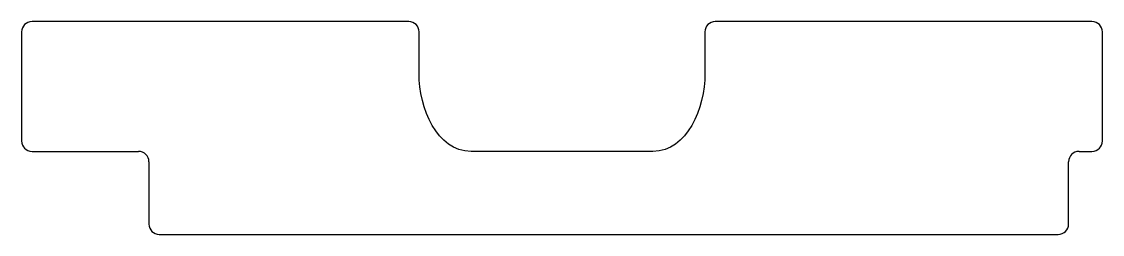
# Model space of a CAD drawing. Header units: millimetres. Extents: x -104 to 104, y -20 to 21.
import ezdxf

# ---------------------------------------------------------------- set-up
doc = ezdxf.new("R2010")
doc.units = ezdxf.units.MM

msp = doc.modelspace()

# ---------------------------------------------------------------- linework, layer by layer
at = {"color": 7, "linetype": 'Continuous', "lineweight": 25}
for p, q in [((-29.5, 20.5), (-102, 20.5)), ((102, 20.5), (29.5, 20.5)), ((-104, 18.5), (-104, -2.5)), ((-27.5, 10.5), (-27.5, 18.5)), ((27.5, 18.5), (27.5, 10.5)), ((104, -2.5), (104, 18.5)), ((-102, -4.5), (-81.5, -4.5)), ((17.5, -4.5), (-17.5, -4.5)), ((99.5, -4.5), (102, -4.5)), ((-79.5, -6.5), (-79.5, -18.5)), ((97.5, -18.5), (97.5, -6.5)), ((-77.5, -20.5), (95.5, -20.5))]:
    msp.add_line(p, q, dxfattribs=at)
for centre, start, end in [((-102, 18.5), 90, 180), ((-29.5, 18.5), 0, 90), ((29.5, 18.5), 90, 180), ((102, 18.5), 0, 90), ((-102, -2.5), 180, 270), ((102, -2.5), 270, 0), ((-81.5, -6.5), 0, 90), ((99.5, -6.5), 90, 180), ((-77.5, -18.5), 180, 270), ((95.5, -18.5), 270, 0)]:
    msp.add_arc(centre, 2, start, end, dxfattribs=at)
for points in [[(-17.5, -4.5), (-24.1, -4.5), (-27.5, 3.79), (-27.5, 10.5)], [(27.5, 10.5), (27.5, 3.79), (24.11, -4.5), (17.5, -4.5)]]:
    msp.add_open_spline(points, degree=3, dxfattribs=at)

doc.saveas('drawing.dxf')
